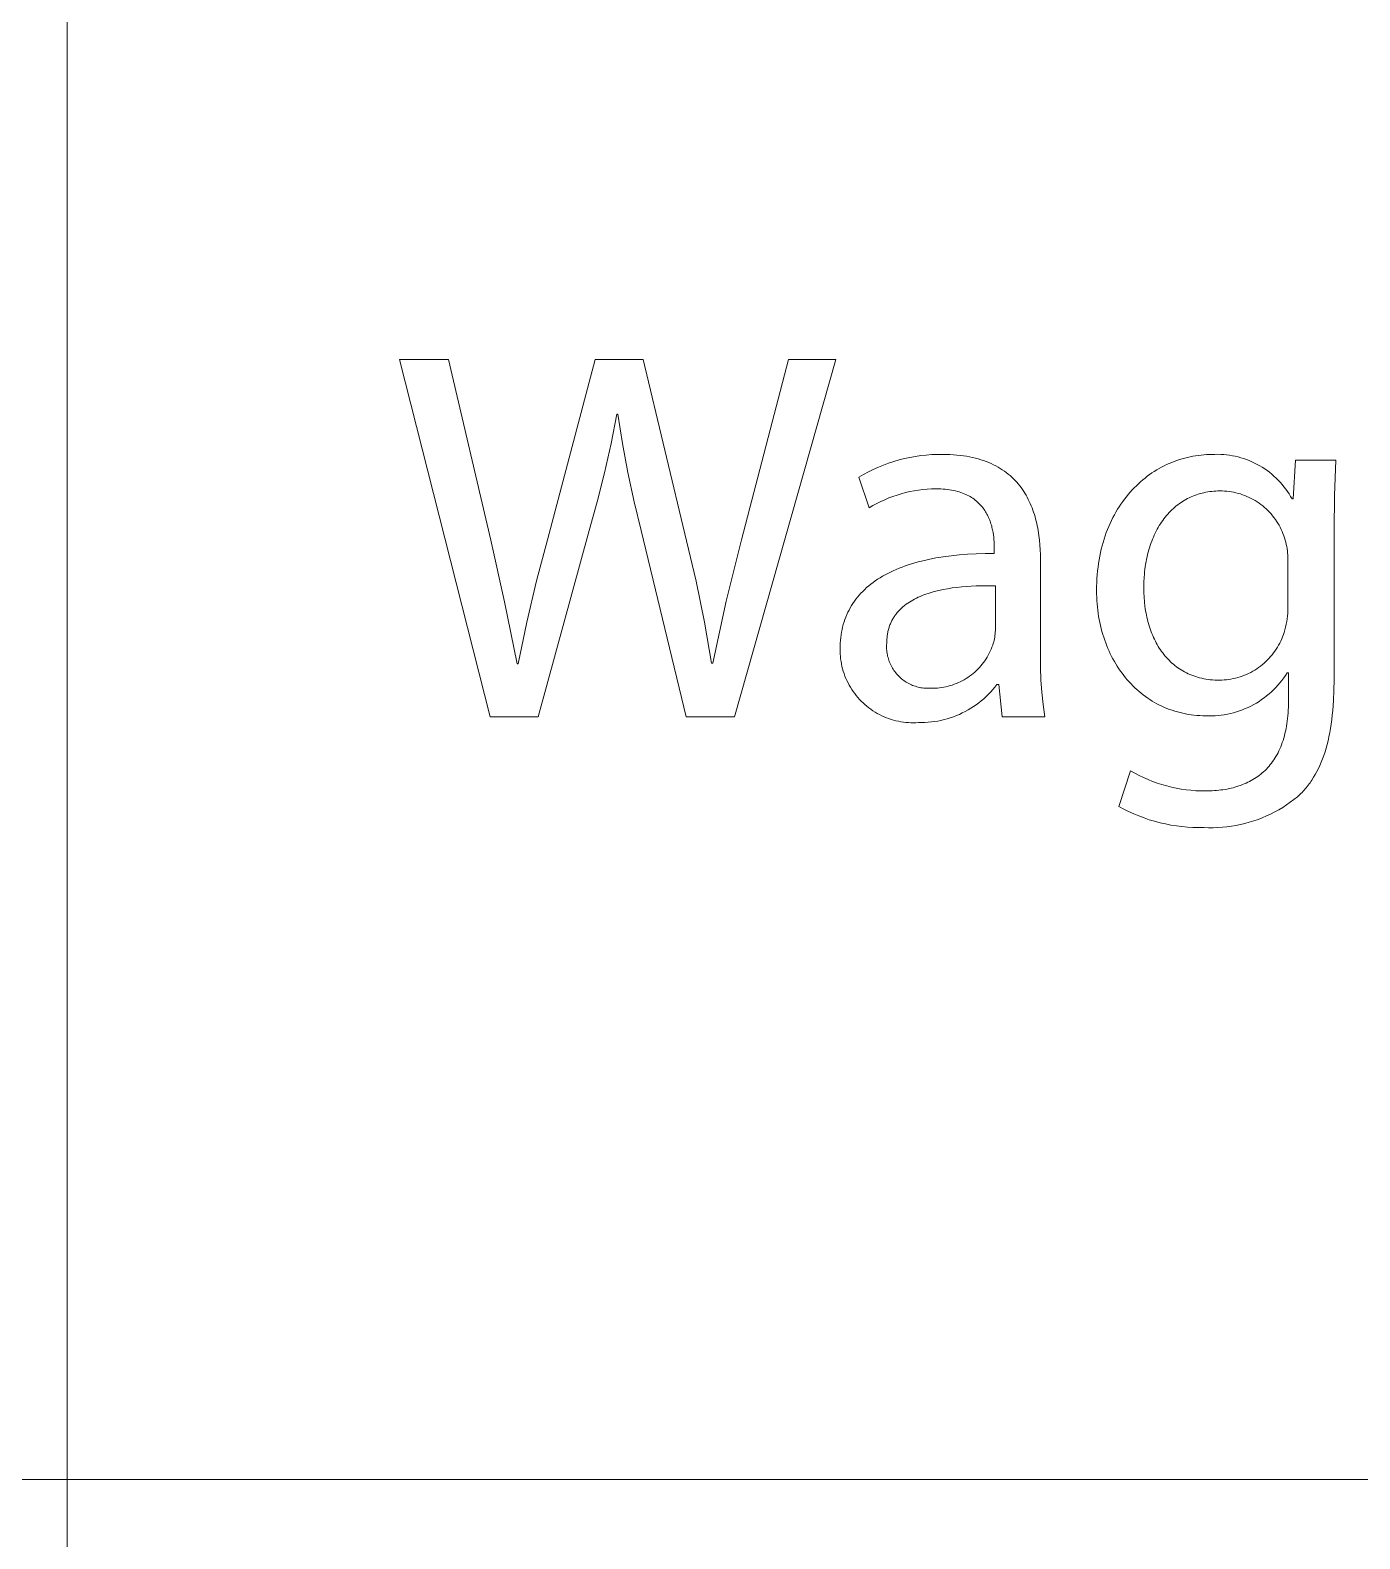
# Model space of a CAD drawing. Header units: millimetres. Extents: x 1434 to 4837, y 1889 to 4267.
# Drawn here: x 4534.5 to 4620, y 2075.9 to 2172.9 of the extents above; entities that cross this region are included whole.
import ezdxf

# ---------------------------------------------------------------- set-up
doc = ezdxf.new("R2010")
doc.units = ezdxf.units.MM
doc.header["$MEASUREMENT"] = 0
doc.layers.add('Domyślny', color=7, linetype='Continuous', true_color=0x000000)

msp = doc.modelspace()

# ---------------------------------------------------------------- linework, layer by layer
at = {"layer": 'Domyślny', "color": 18, "lineweight": 15, "true_color": 0x000000}
for p, q in [((4536.929, 1984.582), (4536.929, 2269.9)), ((4564.107, 2128.739), (4558.282, 2151.697)), ((4558.282, 2151.697), (4561.433, 2151.697)), ((4561.433, 2151.697), (4564.152, 2140.093)), ((4567.79, 2140.116), (4570.86, 2151.697)), ((4570.86, 2151.697), (4573.954, 2151.697)), ((4573.954, 2151.697), (4576.742, 2140.048)), ((4586.328, 2151.697), (4579.824, 2128.739)), ((4580.266, 2140.116), (4583.291, 2151.697)), ((4583.291, 2151.697), (4586.328, 2151.697)), ((4572.254, 2148.195), (4571.891, 2146.304)), ((4572.322, 2148.195), (4572.254, 2148.195)), ((4572.618, 2146.308), (4572.322, 2148.195)), ((4571.891, 2146.304), (4571.474, 2144.424)), ((4572.967, 2144.43), (4572.618, 2146.308)), ((4610.514, 2145.599), (4610.702, 2145.607)), ((4610.702, 2145.607), (4610.89, 2145.608)), ((4610.89, 2145.608), (4611.078, 2145.603)), ((4588.424, 2144.485), (4588.743, 2144.641)), ((4588.743, 2144.641), (4589.066, 2144.786)), ((4589.066, 2144.786), (4589.395, 2144.919)), ((4589.395, 2144.919), (4589.728, 2145.041)), ((4589.728, 2145.041), (4590.064, 2145.151)), ((4590.064, 2145.151), (4590.405, 2145.25)), ((4590.405, 2145.25), (4590.749, 2145.336)), ((4590.749, 2145.336), (4591.095, 2145.411)), ((4591.095, 2145.411), (4591.444, 2145.473)), ((4591.444, 2145.473), (4591.795, 2145.524)), ((4591.795, 2145.524), (4592.148, 2145.562)), ((4592.148, 2145.562), (4592.501, 2145.588)), ((4592.501, 2145.588), (4592.855, 2145.601)), ((4592.855, 2145.601), (4593.21, 2145.603)), ((4593.21, 2145.603), (4593.443, 2145.6)), ((4593.443, 2145.6), (4593.671, 2145.593)), ((4593.671, 2145.593), (4593.894, 2145.58)), ((4593.894, 2145.58), (4594.111, 2145.563)), ((4594.111, 2145.563), (4594.323, 2145.542)), ((4594.323, 2145.542), (4594.53, 2145.515)), ((4594.53, 2145.515), (4594.731, 2145.484)), ((4594.731, 2145.484), (4594.927, 2145.449)), ((4594.927, 2145.449), (4595.118, 2145.409)), ((4595.118, 2145.409), (4595.304, 2145.365)), ((4595.304, 2145.365), (4595.485, 2145.316)), ((4595.485, 2145.316), (4595.662, 2145.264)), ((4595.662, 2145.264), (4595.833, 2145.207)), ((4595.833, 2145.207), (4595.999, 2145.147)), ((4595.999, 2145.147), (4596.161, 2145.083)), ((4596.161, 2145.083), (4596.318, 2145.014)), ((4596.318, 2145.014), (4596.47, 2144.942)), ((4596.47, 2144.942), (4596.618, 2144.867)), ((4596.618, 2144.867), (4596.761, 2144.788)), ((4596.761, 2144.788), (4596.9, 2144.705)), ((4596.9, 2144.705), (4597.035, 2144.619)), ((4606.96, 2144.604), (4607.116, 2144.696)), ((4607.116, 2144.696), (4607.274, 2144.783)), ((4607.274, 2144.783), (4607.433, 2144.865)), ((4607.433, 2144.865), (4607.595, 2144.944)), ((4607.595, 2144.944), (4607.758, 2145.018)), ((4607.758, 2145.018), (4607.922, 2145.088)), ((4607.922, 2145.088), (4608.088, 2145.153)), ((4608.088, 2145.153), (4608.255, 2145.214)), ((4608.255, 2145.214), (4608.424, 2145.271)), ((4608.424, 2145.271), (4608.594, 2145.323)), ((4608.594, 2145.323), (4608.764, 2145.371)), ((4608.764, 2145.371), (4608.936, 2145.414)), ((4608.936, 2145.414), (4609.109, 2145.453)), ((4609.109, 2145.453), (4609.282, 2145.487)), ((4609.282, 2145.487), (4609.457, 2145.517)), ((4609.457, 2145.517), (4609.632, 2145.542)), ((4609.632, 2145.542), (4609.807, 2145.562)), ((4609.807, 2145.562), (4609.983, 2145.579)), ((4609.983, 2145.579), (4610.16, 2145.59)), ((4610.16, 2145.59), (4610.337, 2145.597)), ((4610.337, 2145.597), (4610.514, 2145.599)), ((4611.078, 2145.603), (4611.266, 2145.592)), ((4611.266, 2145.592), (4611.454, 2145.574)), ((4611.454, 2145.574), (4611.64, 2145.55)), ((4611.64, 2145.55), (4611.826, 2145.519)), ((4611.826, 2145.519), (4612.01, 2145.482)), ((4612.01, 2145.482), (4612.193, 2145.438)), ((4612.193, 2145.438), (4612.375, 2145.389)), ((4612.375, 2145.389), (4612.555, 2145.333)), ((4612.555, 2145.333), (4612.732, 2145.271)), ((4612.732, 2145.271), (4612.908, 2145.203)), ((4612.908, 2145.203), (4613.081, 2145.129)), ((4613.081, 2145.129), (4613.251, 2145.049)), ((4613.251, 2145.049), (4613.419, 2144.964)), ((4613.419, 2144.964), (4613.583, 2144.872)), ((4613.583, 2144.872), (4613.744, 2144.775)), ((4613.744, 2144.775), (4613.902, 2144.673)), ((4613.902, 2144.673), (4614.057, 2144.565)), ((4615.727, 2142.744), (4615.874, 2145.225)), ((4615.874, 2145.225), (4618.48, 2145.225)), ((4618.48, 2145.225), (4618.388, 2142.966)), ((4571.474, 2144.424), (4571.002, 2142.557)), ((4573.367, 2142.561), (4572.967, 2144.43)), ((4587.805, 2144.141), (4588.111, 2144.318)), ((4588.473, 2142.169), (4587.805, 2144.141)), ((4588.111, 2144.318), (4588.424, 2144.485)), ((4597.035, 2144.619), (4597.165, 2144.53)), ((4597.165, 2144.53), (4597.29, 2144.437)), ((4597.29, 2144.437), (4597.412, 2144.341)), ((4597.412, 2144.341), (4597.529, 2144.242)), ((4597.529, 2144.242), (4597.643, 2144.141)), ((4597.643, 2144.141), (4597.752, 2144.036)), ((4597.752, 2144.036), (4597.857, 2143.928)), ((4597.857, 2143.928), (4597.959, 2143.818)), ((4597.959, 2143.818), (4598.056, 2143.705)), ((4598.056, 2143.705), (4598.15, 2143.589)), ((4605.649, 2143.591), (4605.785, 2143.72)), ((4605.785, 2143.72), (4605.924, 2143.846)), ((4605.924, 2143.846), (4606.065, 2143.967)), ((4606.065, 2143.967), (4606.209, 2144.083)), ((4606.209, 2144.083), (4606.354, 2144.196)), ((4606.354, 2144.196), (4606.503, 2144.304)), ((4606.503, 2144.304), (4606.653, 2144.409)), ((4606.653, 2144.409), (4606.805, 2144.508)), ((4606.805, 2144.508), (4606.96, 2144.604)), ((4614.057, 2144.565), (4614.207, 2144.452)), ((4614.207, 2144.452), (4614.354, 2144.334)), ((4614.354, 2144.334), (4614.496, 2144.211)), ((4614.496, 2144.211), (4614.634, 2144.084)), ((4614.634, 2144.084), (4614.768, 2143.951)), ((4614.768, 2143.951), (4614.897, 2143.814)), ((4614.897, 2143.814), (4615.021, 2143.673)), ((4615.021, 2143.673), (4615.14, 2143.527)), ((4589.734, 2142.803), (4589.474, 2142.693)), ((4589.998, 2142.903), (4589.734, 2142.803)), ((4590.266, 2142.994), (4589.998, 2142.903)), ((4590.536, 2143.077), (4590.266, 2142.994)), ((4590.809, 2143.149), (4590.536, 2143.077)), ((4591.085, 2143.213), (4590.809, 2143.149)), ((4591.362, 2143.267), (4591.085, 2143.213)), ((4591.641, 2143.311), (4591.362, 2143.267)), ((4591.922, 2143.346), (4591.641, 2143.311)), ((4592.203, 2143.371), (4591.922, 2143.346)), ((4592.485, 2143.387), (4592.203, 2143.371)), ((4592.768, 2143.393), (4592.485, 2143.387)), ((4592.924, 2143.391), (4592.768, 2143.393)), ((4593.076, 2143.386), (4592.924, 2143.391)), ((4593.223, 2143.377), (4593.076, 2143.386)), ((4593.366, 2143.365), (4593.223, 2143.377)), ((4593.506, 2143.35), (4593.366, 2143.365)), ((4593.641, 2143.331), (4593.506, 2143.35)), ((4593.772, 2143.309), (4593.641, 2143.331)), ((4593.898, 2143.285), (4593.772, 2143.309)), ((4594.022, 2143.257), (4593.898, 2143.285)), ((4594.141, 2143.227), (4594.022, 2143.257)), ((4594.256, 2143.193), (4594.141, 2143.227)), ((4594.368, 2143.157), (4594.256, 2143.193)), ((4594.476, 2143.119), (4594.368, 2143.157)), ((4594.58, 2143.077), (4594.476, 2143.119)), ((4594.681, 2143.034), (4594.58, 2143.077)), ((4594.778, 2142.988), (4594.681, 2143.034)), ((4594.872, 2142.939), (4594.778, 2142.988)), ((4594.963, 2142.889), (4594.872, 2142.939)), ((4595.05, 2142.836), (4594.963, 2142.889)), ((4595.134, 2142.782), (4595.05, 2142.836)), ((4595.215, 2142.725), (4595.134, 2142.782)), ((4595.292, 2142.666), (4595.215, 2142.725)), ((4598.15, 2143.589), (4598.24, 2143.471)), ((4598.24, 2143.471), (4598.326, 2143.35)), ((4598.326, 2143.35), (4598.408, 2143.227)), ((4598.408, 2143.227), (4598.487, 2143.102)), ((4598.487, 2143.102), (4598.563, 2142.975)), ((4598.563, 2142.975), (4598.635, 2142.845)), ((4598.635, 2142.845), (4598.703, 2142.714)), ((4598.703, 2142.714), (4598.769, 2142.58)), ((4604.772, 2142.572), (4604.888, 2142.729)), ((4604.888, 2142.729), (4605.008, 2142.883)), ((4605.008, 2142.883), (4605.13, 2143.033)), ((4605.13, 2143.033), (4605.256, 2143.179)), ((4605.256, 2143.179), (4605.384, 2143.32)), ((4605.384, 2143.32), (4605.515, 2143.458)), ((4605.515, 2143.458), (4605.649, 2143.591)), ((4608.836, 2142.703), (4608.729, 2142.642)), ((4608.944, 2142.762), (4608.836, 2142.703)), ((4609.055, 2142.817), (4608.944, 2142.762)), ((4609.167, 2142.869), (4609.055, 2142.817)), ((4609.28, 2142.918), (4609.167, 2142.869)), ((4609.395, 2142.963), (4609.28, 2142.918)), ((4609.512, 2143.006), (4609.395, 2142.963)), ((4609.63, 2143.045), (4609.512, 2143.006)), ((4609.75, 2143.081), (4609.63, 2143.045)), ((4609.871, 2143.113), (4609.75, 2143.081)), ((4609.994, 2143.142), (4609.871, 2143.113)), ((4610.118, 2143.168), (4609.994, 2143.142)), ((4610.244, 2143.191), (4610.118, 2143.168)), ((4610.37, 2143.21), (4610.244, 2143.191)), ((4610.499, 2143.226), (4610.37, 2143.21)), ((4610.628, 2143.238), (4610.499, 2143.226)), ((4610.759, 2143.247), (4610.628, 2143.238)), ((4610.891, 2143.252), (4610.759, 2143.247)), ((4611.024, 2143.254), (4610.891, 2143.252)), ((4611.173, 2143.252), (4611.024, 2143.254)), ((4611.321, 2143.246), (4611.173, 2143.252)), ((4611.469, 2143.234), (4611.321, 2143.246)), ((4611.617, 2143.217), (4611.469, 2143.234)), ((4611.764, 2143.196), (4611.617, 2143.217)), ((4611.91, 2143.169), (4611.764, 2143.196)), ((4612.055, 2143.137), (4611.91, 2143.169)), ((4612.199, 2143.1), (4612.055, 2143.137)), ((4612.341, 2143.059), (4612.199, 2143.1)), ((4612.482, 2143.012), (4612.341, 2143.059)), ((4612.622, 2142.961), (4612.482, 2143.012)), ((4612.759, 2142.904), (4612.622, 2142.961)), ((4612.895, 2142.844), (4612.759, 2142.904)), ((4613.028, 2142.778), (4612.895, 2142.844)), ((4613.159, 2142.708), (4613.028, 2142.778)), ((4613.288, 2142.633), (4613.159, 2142.708)), ((4615.14, 2143.527), (4615.255, 2143.378)), ((4615.255, 2143.378), (4615.364, 2143.225)), ((4615.364, 2143.225), (4615.468, 2143.068)), ((4615.468, 2143.068), (4615.566, 2142.907)), ((4615.566, 2142.907), (4615.659, 2142.744)), ((4615.659, 2142.744), (4615.727, 2142.744)), ((4618.388, 2142.966), (4618.356, 2140.704)), ((4571.002, 2142.557), (4570.475, 2140.705)), ((4573.818, 2140.705), (4573.367, 2142.561)), ((4588.716, 2142.313), (4588.473, 2142.169)), ((4588.964, 2142.448), (4588.716, 2142.313)), ((4589.217, 2142.575), (4588.964, 2142.448)), ((4589.474, 2142.693), (4589.217, 2142.575)), ((4595.367, 2142.606), (4595.292, 2142.666)), ((4595.439, 2142.544), (4595.367, 2142.606)), ((4595.507, 2142.48), (4595.439, 2142.544)), ((4595.573, 2142.415), (4595.507, 2142.48)), ((4595.636, 2142.348), (4595.573, 2142.415)), ((4595.696, 2142.28), (4595.636, 2142.348)), ((4595.753, 2142.21), (4595.696, 2142.28)), ((4595.808, 2142.14), (4595.753, 2142.21)), ((4595.86, 2142.068), (4595.808, 2142.14)), ((4595.91, 2141.995), (4595.86, 2142.068)), ((4595.957, 2141.921), (4595.91, 2141.995)), ((4596.001, 2141.846), (4595.957, 2141.921)), ((4596.044, 2141.771), (4596.001, 2141.846)), ((4596.084, 2141.694), (4596.044, 2141.771)), ((4598.769, 2142.58), (4598.831, 2142.445)), ((4598.831, 2142.445), (4598.89, 2142.308)), ((4598.89, 2142.308), (4598.945, 2142.169)), ((4598.945, 2142.169), (4598.998, 2142.029)), ((4598.998, 2142.029), (4599.047, 2141.887)), ((4599.047, 2141.887), (4599.094, 2141.743)), ((4599.094, 2141.743), (4599.137, 2141.598)), ((4604.24, 2141.723), (4604.339, 2141.9)), ((4604.339, 2141.9), (4604.443, 2142.074)), ((4604.443, 2142.074), (4604.549, 2142.244)), ((4604.549, 2142.244), (4604.659, 2142.41)), ((4604.659, 2142.41), (4604.772, 2142.572)), ((4607.672, 2141.766), (4607.588, 2141.669)), ((4607.759, 2141.861), (4607.672, 2141.766)), ((4607.847, 2141.952), (4607.759, 2141.861)), ((4607.938, 2142.041), (4607.847, 2141.952)), ((4608.03, 2142.126), (4607.938, 2142.041)), ((4608.124, 2142.209), (4608.03, 2142.126)), ((4608.22, 2142.289), (4608.124, 2142.209)), ((4608.318, 2142.365), (4608.22, 2142.289)), ((4608.418, 2142.439), (4608.318, 2142.365)), ((4608.52, 2142.51), (4608.418, 2142.439)), ((4608.623, 2142.577), (4608.52, 2142.51)), ((4608.729, 2142.642), (4608.623, 2142.577)), ((4613.414, 2142.555), (4613.288, 2142.633)), ((4613.537, 2142.471), (4613.414, 2142.555)), ((4613.657, 2142.384), (4613.537, 2142.471)), ((4613.774, 2142.292), (4613.657, 2142.384)), ((4613.888, 2142.197), (4613.774, 2142.292)), ((4613.998, 2142.098), (4613.888, 2142.197)), ((4614.105, 2141.995), (4613.998, 2142.098)), ((4614.208, 2141.888), (4614.105, 2141.995)), ((4614.308, 2141.778), (4614.208, 2141.888)), ((4614.404, 2141.664), (4614.308, 2141.778)), ((4596.122, 2141.617), (4596.084, 2141.694)), ((4596.157, 2141.54), (4596.122, 2141.617)), ((4596.191, 2141.461), (4596.157, 2141.54)), ((4596.222, 2141.383), (4596.191, 2141.461)), ((4596.252, 2141.304), (4596.222, 2141.383)), ((4596.279, 2141.225), (4596.252, 2141.304)), ((4596.305, 2141.146), (4596.279, 2141.225)), ((4596.329, 2141.066), (4596.305, 2141.146)), ((4596.351, 2140.987), (4596.329, 2141.066)), ((4596.371, 2140.907), (4596.351, 2140.987)), ((4596.39, 2140.828), (4596.371, 2140.907)), ((4596.407, 2140.749), (4596.39, 2140.828)), ((4599.137, 2141.598), (4599.178, 2141.452)), ((4599.178, 2141.452), (4599.216, 2141.305)), ((4599.216, 2141.305), (4599.251, 2141.157)), ((4599.251, 2141.157), (4599.283, 2141.007)), ((4599.283, 2141.007), (4599.313, 2140.857)), ((4599.313, 2140.857), (4599.34, 2140.705)), ((4603.72, 2140.575), (4603.797, 2140.776)), ((4603.797, 2140.776), (4603.878, 2140.973)), ((4603.878, 2140.973), (4603.962, 2141.166)), ((4603.962, 2141.166), (4604.051, 2141.356)), ((4604.051, 2141.356), (4604.144, 2141.541)), ((4604.144, 2141.541), (4604.24, 2141.723)), ((4606.99, 2140.793), (4606.925, 2140.671)), ((4607.057, 2140.912), (4606.99, 2140.793)), ((4607.126, 2141.028), (4607.057, 2140.912)), ((4607.198, 2141.142), (4607.126, 2141.028)), ((4607.271, 2141.253), (4607.198, 2141.142)), ((4607.347, 2141.361), (4607.271, 2141.253)), ((4607.425, 2141.467), (4607.347, 2141.361)), ((4607.506, 2141.569), (4607.425, 2141.467)), ((4607.588, 2141.669), (4607.506, 2141.569)), ((4614.496, 2141.548), (4614.404, 2141.664)), ((4614.584, 2141.428), (4614.496, 2141.548)), ((4614.667, 2141.305), (4614.584, 2141.428)), ((4614.746, 2141.179), (4614.667, 2141.305)), ((4614.821, 2141.051), (4614.746, 2141.179)), ((4614.892, 2140.92), (4614.821, 2141.051)), ((4614.958, 2140.787), (4614.892, 2140.92)), ((4615.019, 2140.652), (4614.958, 2140.787)), ((4564.152, 2140.093), (4565.041, 2136.13)), ((4567.088, 2137.479), (4567.79, 2140.116)), ((4570.475, 2140.705), (4567.2, 2128.739)), ((4576.719, 2128.739), (4573.818, 2140.705)), ((4576.742, 2140.048), (4577.359, 2137.447)), ((4579.284, 2136.17), (4580.266, 2140.116)), ((4596.437, 2140.593), (4596.407, 2140.749)), ((4596.462, 2140.438), (4596.437, 2140.593)), ((4596.481, 2140.285), (4596.462, 2140.438)), ((4596.496, 2140.136), (4596.481, 2140.285)), ((4596.507, 2139.991), (4596.496, 2140.136)), ((4596.514, 2139.851), (4596.507, 2139.991)), ((4596.517, 2139.715), (4596.514, 2139.851)), ((4599.34, 2140.705), (4599.387, 2140.4)), ((4599.387, 2140.4), (4599.425, 2140.092)), ((4599.425, 2140.092), (4599.453, 2139.783)), ((4603.453, 2139.733), (4603.513, 2139.949)), ((4603.513, 2139.949), (4603.578, 2140.162)), ((4603.578, 2140.162), (4603.647, 2140.37)), ((4603.647, 2140.37), (4603.72, 2140.575)), ((4606.586, 2139.887), (4606.538, 2139.748)), ((4606.636, 2140.024), (4606.586, 2139.887)), ((4606.689, 2140.159), (4606.636, 2140.024)), ((4606.744, 2140.291), (4606.689, 2140.159)), ((4606.802, 2140.42), (4606.744, 2140.291)), ((4606.862, 2140.547), (4606.802, 2140.42)), ((4606.925, 2140.671), (4606.862, 2140.547)), ((4615.076, 2140.515), (4615.019, 2140.652)), ((4615.128, 2140.375), (4615.076, 2140.515)), ((4615.175, 2140.235), (4615.128, 2140.375)), ((4615.217, 2140.092), (4615.175, 2140.235)), ((4615.253, 2139.958), (4615.217, 2140.092)), ((4615.286, 2139.823), (4615.253, 2139.958)), ((4615.313, 2139.687), (4615.286, 2139.823)), ((4618.356, 2140.704), (4618.356, 2131.129)), ((4591.836, 2138.75), (4592.287, 2138.855)), ((4592.287, 2138.855), (4592.757, 2138.947)), ((4592.757, 2138.947), (4593.243, 2139.026)), ((4593.243, 2139.026), (4593.747, 2139.093)), ((4593.747, 2139.093), (4594.267, 2139.147)), ((4594.267, 2139.147), (4594.805, 2139.188)), ((4594.805, 2139.188), (4595.36, 2139.217)), ((4595.36, 2139.217), (4595.931, 2139.232)), ((4595.931, 2139.232), (4596.519, 2139.234)), ((4596.519, 2139.586), (4596.517, 2139.715)), ((4596.519, 2139.234), (4596.519, 2139.586)), ((4599.453, 2139.783), (4599.472, 2139.472)), ((4599.472, 2139.472), (4599.484, 2139.161)), ((4599.484, 2139.161), (4599.487, 2138.849)), ((4599.487, 2138.849), (4599.487, 2132.696)), ((4603.218, 2138.596), (4603.256, 2138.831)), ((4603.256, 2138.831), (4603.298, 2139.062)), ((4603.298, 2139.062), (4603.345, 2139.29)), ((4603.345, 2139.29), (4603.397, 2139.513)), ((4603.397, 2139.513), (4603.453, 2139.733)), ((4606.303, 2138.861), (4606.274, 2138.705)), ((4606.336, 2139.014), (4606.303, 2138.861)), ((4606.371, 2139.166), (4606.336, 2139.014)), ((4606.409, 2139.315), (4606.371, 2139.166)), ((4606.449, 2139.462), (4606.409, 2139.315)), ((4606.492, 2139.606), (4606.449, 2139.462)), ((4606.538, 2139.748), (4606.492, 2139.606)), ((4615.337, 2139.551), (4615.313, 2139.687)), ((4615.356, 2139.413), (4615.337, 2139.551)), ((4615.371, 2139.275), (4615.356, 2139.413)), ((4615.382, 2139.137), (4615.371, 2139.275)), ((4615.388, 2138.998), (4615.382, 2139.137)), ((4615.387, 2138.721), (4615.39, 2138.86)), ((4615.39, 2138.86), (4615.388, 2138.998)), ((4589.337, 2137.774), (4589.502, 2137.867)), ((4589.502, 2137.867), (4589.672, 2137.957)), ((4589.672, 2137.957), (4589.846, 2138.044)), ((4589.846, 2138.044), (4590.024, 2138.129)), ((4590.024, 2138.129), (4590.208, 2138.21)), ((4590.208, 2138.21), (4590.395, 2138.288)), ((4590.395, 2138.288), (4590.588, 2138.363)), ((4590.588, 2138.363), (4590.785, 2138.435)), ((4590.785, 2138.435), (4590.986, 2138.505)), ((4590.986, 2138.505), (4591.192, 2138.571)), ((4591.192, 2138.571), (4591.402, 2138.634)), ((4591.402, 2138.634), (4591.617, 2138.694)), ((4591.617, 2138.694), (4591.836, 2138.75)), ((4603.116, 2137.621), (4603.134, 2137.87)), ((4603.134, 2137.87), (4603.157, 2138.116)), ((4603.157, 2138.116), (4603.185, 2138.358)), ((4603.185, 2138.358), (4603.218, 2138.596)), ((4606.166, 2137.89), (4606.153, 2137.721)), ((4606.182, 2138.057), (4606.166, 2137.89)), ((4606.201, 2138.223), (4606.182, 2138.057)), ((4606.222, 2138.385), (4606.201, 2138.223)), ((4606.247, 2138.546), (4606.222, 2138.385)), ((4606.274, 2138.705), (4606.247, 2138.546)), ((4615.387, 2135.752), (4615.387, 2138.721)), ((4566.464, 2134.823), (4567.088, 2137.479)), ((4577.359, 2137.447), (4577.896, 2134.829)), ((4588.064, 2136.803), (4588.187, 2136.923)), ((4588.187, 2136.923), (4588.314, 2137.039)), ((4588.314, 2137.039), (4588.446, 2137.153)), ((4588.446, 2137.153), (4588.583, 2137.264)), ((4588.583, 2137.264), (4588.724, 2137.372)), ((4588.724, 2137.372), (4588.871, 2137.477)), ((4588.871, 2137.477), (4589.022, 2137.579)), ((4589.022, 2137.579), (4589.177, 2137.678)), ((4589.177, 2137.678), (4589.337, 2137.774)), ((4593.23, 2136.919), (4592.944, 2136.858)), ((4593.521, 2136.973), (4593.23, 2136.919)), ((4593.818, 2137.019), (4593.521, 2136.973)), ((4594.119, 2137.058), (4593.818, 2137.019)), ((4594.423, 2137.091), (4594.119, 2137.058)), ((4594.731, 2137.117), (4594.423, 2137.091)), ((4595.04, 2137.137), (4594.731, 2137.117)), ((4595.35, 2137.152), (4595.04, 2137.137)), ((4595.97, 2137.165), (4595.35, 2137.152)), ((4596.587, 2137.161), (4595.97, 2137.165)), ((4596.587, 2134.294), (4596.587, 2137.161)), ((4603.092, 2136.851), (4603.095, 2137.111)), ((4603.095, 2137.111), (4603.103, 2137.368)), ((4603.103, 2137.368), (4603.116, 2137.621)), ((4606.135, 2137.375), (4606.129, 2137.021)), ((4606.129, 2137.021), (4606.134, 2136.719)), ((4606.153, 2137.721), (4606.135, 2137.375)), ((4565.041, 2136.13), (4565.852, 2132.15)), ((4578.43, 2132.195), (4579.284, 2136.17)), ((4587.342, 2135.888), (4587.431, 2136.027)), ((4587.431, 2136.027), (4587.524, 2136.164)), ((4587.524, 2136.164), (4587.623, 2136.297)), ((4587.623, 2136.297), (4587.726, 2136.428)), ((4587.726, 2136.428), (4587.834, 2136.556)), ((4587.834, 2136.556), (4587.947, 2136.681)), ((4587.947, 2136.681), (4588.064, 2136.803)), ((4590.853, 2135.973), (4590.754, 2135.898)), ((4590.954, 2136.045), (4590.853, 2135.973)), ((4591.059, 2136.114), (4590.954, 2136.045)), ((4591.167, 2136.181), (4591.059, 2136.114)), ((4591.278, 2136.245), (4591.167, 2136.181)), ((4591.391, 2136.307), (4591.278, 2136.245)), ((4591.508, 2136.366), (4591.391, 2136.307)), ((4591.627, 2136.422), (4591.508, 2136.366)), ((4591.748, 2136.476), (4591.627, 2136.422)), ((4591.873, 2136.527), (4591.748, 2136.476)), ((4591.999, 2136.577), (4591.873, 2136.527)), ((4592.128, 2136.623), (4591.999, 2136.577)), ((4592.259, 2136.668), (4592.128, 2136.623)), ((4592.392, 2136.71), (4592.259, 2136.668)), ((4592.527, 2136.75), (4592.392, 2136.71)), ((4592.664, 2136.788), (4592.527, 2136.75)), ((4592.944, 2136.858), (4592.664, 2136.788)), ((4603.094, 2136.638), (4603.092, 2136.851)), ((4603.101, 2136.426), (4603.094, 2136.638)), ((4603.111, 2136.217), (4603.101, 2136.426)), ((4603.126, 2136.008), (4603.111, 2136.217)), ((4603.145, 2135.802), (4603.126, 2136.008)), ((4606.134, 2136.719), (4606.148, 2136.421)), ((4606.148, 2136.421), (4606.172, 2136.126)), ((4606.172, 2136.126), (4606.205, 2135.836)), ((4586.861, 2134.836), (4586.915, 2134.995)), ((4586.915, 2134.995), (4586.974, 2135.151)), ((4586.974, 2135.151), (4587.037, 2135.304)), ((4587.037, 2135.304), (4587.106, 2135.454)), ((4587.106, 2135.454), (4587.18, 2135.601)), ((4587.18, 2135.601), (4587.259, 2135.746)), ((4587.259, 2135.746), (4587.342, 2135.888)), ((4589.971, 2134.985), (4589.942, 2134.932)), ((4590.001, 2135.038), (4589.971, 2134.985)), ((4590.031, 2135.091), (4590.001, 2135.038)), ((4590.063, 2135.142), (4590.031, 2135.091)), ((4590.096, 2135.193), (4590.063, 2135.142)), ((4590.13, 2135.242), (4590.096, 2135.193)), ((4590.165, 2135.291), (4590.13, 2135.242)), ((4590.201, 2135.34), (4590.165, 2135.291)), ((4590.238, 2135.387), (4590.201, 2135.34)), ((4590.276, 2135.434), (4590.238, 2135.387)), ((4590.315, 2135.48), (4590.276, 2135.434)), ((4590.355, 2135.525), (4590.315, 2135.48)), ((4590.396, 2135.569), (4590.355, 2135.525)), ((4590.437, 2135.613), (4590.396, 2135.569)), ((4590.48, 2135.656), (4590.437, 2135.613)), ((4590.523, 2135.698), (4590.48, 2135.656)), ((4590.568, 2135.739), (4590.523, 2135.698)), ((4590.613, 2135.78), (4590.568, 2135.739)), ((4590.659, 2135.82), (4590.613, 2135.78)), ((4590.707, 2135.859), (4590.659, 2135.82)), ((4590.754, 2135.898), (4590.707, 2135.859)), ((4603.168, 2135.598), (4603.145, 2135.802)), ((4603.195, 2135.395), (4603.168, 2135.598)), ((4603.226, 2135.194), (4603.195, 2135.395)), ((4603.261, 2134.996), (4603.226, 2135.194)), ((4603.3, 2134.799), (4603.261, 2134.996)), ((4606.205, 2135.836), (4606.225, 2135.693)), ((4606.225, 2135.693), (4606.248, 2135.551)), ((4606.248, 2135.551), (4606.273, 2135.41)), ((4606.273, 2135.41), (4606.3, 2135.271)), ((4606.3, 2135.271), (4606.329, 2135.133)), ((4606.329, 2135.133), (4606.362, 2134.996)), ((4606.362, 2134.996), (4606.396, 2134.861)), ((4615.316, 2134.861), (4615.343, 2135.038)), ((4615.343, 2135.038), (4615.363, 2135.216)), ((4615.363, 2135.216), (4615.377, 2135.394)), ((4615.377, 2135.394), (4615.385, 2135.573)), ((4615.385, 2135.573), (4615.387, 2135.752)), ((4565.92, 2132.15), (4566.464, 2134.823)), ((4577.896, 2134.829), (4578.351, 2132.195)), ((4586.645, 2133.829), (4586.668, 2134.003)), ((4586.668, 2134.003), (4586.697, 2134.175)), ((4586.697, 2134.175), (4586.73, 2134.345)), ((4586.73, 2134.345), (4586.769, 2134.511)), ((4586.769, 2134.511), (4586.812, 2134.675)), ((4586.812, 2134.675), (4586.861, 2134.836)), ((4589.649, 2134.022), (4589.639, 2133.955)), ((4589.66, 2134.089), (4589.649, 2134.022)), ((4589.672, 2134.155), (4589.66, 2134.089)), ((4589.686, 2134.22), (4589.672, 2134.155)), ((4589.701, 2134.284), (4589.686, 2134.22)), ((4589.717, 2134.347), (4589.701, 2134.284)), ((4589.734, 2134.409), (4589.717, 2134.347)), ((4589.753, 2134.471), (4589.734, 2134.409)), ((4589.772, 2134.531), (4589.753, 2134.471)), ((4589.793, 2134.591), (4589.772, 2134.531)), ((4589.815, 2134.65), (4589.793, 2134.591)), ((4589.838, 2134.708), (4589.815, 2134.65)), ((4589.863, 2134.765), (4589.838, 2134.708)), ((4589.888, 2134.821), (4589.863, 2134.765)), ((4589.915, 2134.877), (4589.888, 2134.821)), ((4589.942, 2134.932), (4589.915, 2134.877)), ((4596.548, 2133.864), (4596.563, 2133.971)), ((4596.563, 2133.971), (4596.575, 2134.078)), ((4596.575, 2134.078), (4596.582, 2134.186)), ((4596.582, 2134.186), (4596.587, 2134.294)), ((4603.343, 2134.605), (4603.3, 2134.799)), ((4603.39, 2134.413), (4603.343, 2134.605)), ((4603.44, 2134.223), (4603.39, 2134.413)), ((4603.495, 2134.036), (4603.44, 2134.223)), ((4603.553, 2133.85), (4603.495, 2134.036)), ((4606.396, 2134.861), (4606.433, 2134.728)), ((4606.433, 2134.728), (4606.472, 2134.596)), ((4606.472, 2134.596), (4606.513, 2134.466)), ((4606.513, 2134.466), (4606.557, 2134.337)), ((4606.557, 2134.337), (4606.604, 2134.211)), ((4606.604, 2134.211), (4606.652, 2134.086)), ((4606.652, 2134.086), (4606.703, 2133.962)), ((4615.05, 2133.884), (4615.102, 2134.024)), ((4615.102, 2134.024), (4615.149, 2134.166)), ((4615.149, 2134.166), (4615.2, 2134.337)), ((4615.2, 2134.337), (4615.245, 2134.511)), ((4615.245, 2134.511), (4615.283, 2134.685)), ((4615.283, 2134.685), (4615.316, 2134.861)), ((4586.603, 2133.104), (4586.606, 2133.289)), ((4586.605, 2132.942), (4586.603, 2133.104)), ((4586.606, 2133.289), (4586.614, 2133.472)), ((4586.614, 2133.472), (4586.627, 2133.651)), ((4586.627, 2133.651), (4586.645, 2133.829)), ((4589.6, 2133.364), (4589.597, 2133.272)), ((4589.597, 2133.272), (4589.598, 2133.18)), ((4589.598, 2133.18), (4589.601, 2133.089)), ((4589.606, 2133.455), (4589.6, 2133.364)), ((4589.601, 2133.089), (4589.608, 2132.997)), ((4589.607, 2133.529), (4589.606, 2133.455)), ((4589.609, 2133.603), (4589.607, 2133.529)), ((4589.612, 2133.675), (4589.609, 2133.603)), ((4589.617, 2133.746), (4589.612, 2133.675)), ((4589.623, 2133.817), (4589.617, 2133.746)), ((4589.63, 2133.886), (4589.623, 2133.817)), ((4589.639, 2133.955), (4589.63, 2133.886)), ((4596.259, 2132.953), (4596.316, 2133.081)), ((4596.316, 2133.081), (4596.368, 2133.21)), ((4596.368, 2133.21), (4596.417, 2133.342)), ((4596.417, 2133.342), (4596.45, 2133.444)), ((4596.45, 2133.444), (4596.48, 2133.548)), ((4596.48, 2133.548), (4596.506, 2133.653)), ((4596.506, 2133.653), (4596.529, 2133.758)), ((4596.529, 2133.758), (4596.548, 2133.864)), ((4603.614, 2133.668), (4603.553, 2133.85)), ((4603.68, 2133.487), (4603.614, 2133.668)), ((4603.749, 2133.31), (4603.68, 2133.487)), ((4603.821, 2133.134), (4603.749, 2133.31)), ((4603.897, 2132.962), (4603.821, 2133.134)), ((4606.703, 2133.962), (4606.757, 2133.841)), ((4606.757, 2133.841), (4606.813, 2133.722)), ((4606.813, 2133.722), (4606.871, 2133.605)), ((4606.871, 2133.605), (4606.931, 2133.489)), ((4606.931, 2133.489), (4606.994, 2133.376)), ((4606.994, 2133.376), (4607.059, 2133.265)), ((4607.059, 2133.265), (4607.127, 2133.156)), ((4607.127, 2133.156), (4607.197, 2133.049)), ((4607.197, 2133.049), (4607.269, 2132.945)), ((4614.557, 2132.964), (4614.64, 2133.088)), ((4614.64, 2133.088), (4614.72, 2133.215)), ((4614.72, 2133.215), (4614.795, 2133.344)), ((4614.795, 2133.344), (4614.865, 2133.476)), ((4614.865, 2133.476), (4614.931, 2133.61)), ((4614.931, 2133.61), (4614.993, 2133.746)), ((4614.993, 2133.746), (4615.05, 2133.884)), ((4565.852, 2132.15), (4565.92, 2132.15)), ((4578.351, 2132.195), (4578.43, 2132.195)), ((4586.612, 2132.78), (4586.605, 2132.942)), ((4586.624, 2132.619), (4586.612, 2132.78)), ((4586.642, 2132.458), (4586.624, 2132.619)), ((4586.666, 2132.298), (4586.642, 2132.458)), ((4586.695, 2132.138), (4586.666, 2132.298)), ((4586.729, 2131.98), (4586.695, 2132.138)), ((4589.608, 2132.997), (4589.617, 2132.906)), ((4589.617, 2132.906), (4589.63, 2132.815)), ((4589.63, 2132.815), (4589.646, 2132.725)), ((4589.646, 2132.725), (4589.665, 2132.635)), ((4589.665, 2132.635), (4589.687, 2132.547)), ((4589.687, 2132.547), (4589.712, 2132.458)), ((4589.712, 2132.458), (4589.741, 2132.371)), ((4589.741, 2132.371), (4589.772, 2132.285)), ((4589.772, 2132.285), (4589.806, 2132.2)), ((4589.806, 2132.2), (4589.843, 2132.116)), ((4589.843, 2132.116), (4589.883, 2132.033)), ((4589.883, 2132.033), (4589.926, 2131.952)), ((4595.655, 2132.014), (4595.744, 2132.122)), ((4595.744, 2132.122), (4595.829, 2132.233)), ((4595.829, 2132.233), (4595.911, 2132.346)), ((4595.911, 2132.346), (4595.989, 2132.463)), ((4595.989, 2132.463), (4596.063, 2132.582)), ((4596.063, 2132.582), (4596.132, 2132.703)), ((4596.132, 2132.703), (4596.198, 2132.827)), ((4596.198, 2132.827), (4596.259, 2132.953)), ((4599.487, 2132.696), (4599.488, 2131.902)), ((4603.977, 2132.792), (4603.897, 2132.962)), ((4604.06, 2132.625), (4603.977, 2132.792)), ((4604.146, 2132.46), (4604.06, 2132.625)), ((4604.236, 2132.299), (4604.146, 2132.46)), ((4604.329, 2132.14), (4604.236, 2132.299)), ((4604.425, 2131.985), (4604.329, 2132.14)), ((4607.269, 2132.945), (4607.344, 2132.843)), ((4607.344, 2132.843), (4607.421, 2132.743)), ((4607.421, 2132.743), (4607.501, 2132.646)), ((4607.501, 2132.646), (4607.583, 2132.551)), ((4607.583, 2132.551), (4607.667, 2132.459)), ((4607.667, 2132.459), (4607.754, 2132.369)), ((4607.754, 2132.369), (4607.843, 2132.282)), ((4607.843, 2132.282), (4607.934, 2132.197)), ((4607.934, 2132.197), (4608.028, 2132.115)), ((4608.028, 2132.115), (4608.124, 2132.036)), ((4608.124, 2132.036), (4608.222, 2131.96)), ((4613.63, 2131.998), (4613.747, 2132.09)), ((4613.747, 2132.09), (4613.861, 2132.187)), ((4613.861, 2132.187), (4613.971, 2132.288)), ((4613.971, 2132.288), (4614.078, 2132.392)), ((4614.078, 2132.392), (4614.181, 2132.5)), ((4614.181, 2132.5), (4614.281, 2132.611)), ((4614.281, 2132.611), (4614.377, 2132.726)), ((4614.377, 2132.726), (4614.469, 2132.843)), ((4614.469, 2132.843), (4614.557, 2132.964)), ((4586.769, 2131.823), (4586.729, 2131.98)), ((4586.814, 2131.668), (4586.769, 2131.823)), ((4586.865, 2131.514), (4586.814, 2131.668)), ((4586.921, 2131.362), (4586.865, 2131.514)), ((4586.982, 2131.212), (4586.921, 2131.362)), ((4587.048, 2131.064), (4586.982, 2131.212)), ((4587.119, 2130.919), (4587.048, 2131.064)), ((4589.926, 2131.952), (4589.971, 2131.873)), ((4589.971, 2131.873), (4590.019, 2131.795)), ((4590.019, 2131.795), (4590.07, 2131.718)), ((4590.07, 2131.718), (4590.124, 2131.644)), ((4590.124, 2131.644), (4590.18, 2131.571)), ((4590.18, 2131.571), (4590.238, 2131.501)), ((4590.238, 2131.501), (4590.299, 2131.432)), ((4590.299, 2131.432), (4590.362, 2131.366)), ((4590.362, 2131.366), (4590.427, 2131.302)), ((4590.427, 2131.302), (4590.495, 2131.24)), ((4590.495, 2131.24), (4590.565, 2131.18)), ((4590.565, 2131.18), (4590.636, 2131.123)), ((4590.636, 2131.123), (4590.71, 2131.068)), ((4590.71, 2131.068), (4590.786, 2131.016)), ((4594.46, 2131.057), (4594.583, 2131.125)), ((4594.583, 2131.125), (4594.703, 2131.196)), ((4594.703, 2131.196), (4594.82, 2131.272)), ((4594.82, 2131.272), (4594.935, 2131.352)), ((4594.935, 2131.352), (4595.047, 2131.436)), ((4595.047, 2131.436), (4595.157, 2131.524)), ((4595.157, 2131.524), (4595.263, 2131.615)), ((4595.263, 2131.615), (4595.366, 2131.71)), ((4595.366, 2131.71), (4595.466, 2131.808)), ((4595.466, 2131.808), (4595.562, 2131.909)), ((4595.562, 2131.909), (4595.655, 2132.014)), ((4599.488, 2131.902), (4599.515, 2131.109)), ((4599.515, 2131.109), (4599.57, 2130.317)), ((4604.525, 2131.832), (4604.425, 2131.985)), ((4604.627, 2131.682), (4604.525, 2131.832)), ((4604.733, 2131.536), (4604.627, 2131.682)), ((4604.842, 2131.393), (4604.733, 2131.536)), ((4604.954, 2131.253), (4604.842, 2131.393)), ((4605.069, 2131.116), (4604.954, 2131.253)), ((4605.187, 2130.983), (4605.069, 2131.116)), ((4608.222, 2131.96), (4608.323, 2131.887)), ((4608.323, 2131.887), (4608.427, 2131.817)), ((4608.427, 2131.817), (4608.532, 2131.749)), ((4608.532, 2131.749), (4608.64, 2131.685)), ((4608.64, 2131.685), (4608.751, 2131.623)), ((4608.751, 2131.623), (4608.863, 2131.565)), ((4608.863, 2131.565), (4608.978, 2131.51)), ((4608.978, 2131.51), (4609.096, 2131.458)), ((4609.096, 2131.458), (4609.216, 2131.409)), ((4609.216, 2131.409), (4609.338, 2131.364)), ((4609.338, 2131.364), (4609.463, 2131.322)), ((4609.463, 2131.322), (4609.59, 2131.283)), ((4609.59, 2131.283), (4609.719, 2131.248)), ((4609.719, 2131.248), (4609.851, 2131.217)), ((4609.851, 2131.217), (4609.985, 2131.188)), ((4609.985, 2131.188), (4610.121, 2131.164)), ((4610.121, 2131.164), (4610.26, 2131.143)), ((4610.26, 2131.143), (4610.402, 2131.126)), ((4610.402, 2131.126), (4610.545, 2131.112)), ((4610.545, 2131.112), (4610.691, 2131.103)), ((4610.691, 2131.103), (4610.839, 2131.097)), ((4610.839, 2131.097), (4610.99, 2131.095)), ((4610.99, 2131.095), (4611.14, 2131.098)), ((4611.14, 2131.098), (4611.289, 2131.107)), ((4611.289, 2131.107), (4611.437, 2131.12)), ((4611.437, 2131.12), (4611.586, 2131.139)), ((4611.586, 2131.139), (4611.733, 2131.163)), ((4611.733, 2131.163), (4611.88, 2131.191)), ((4611.88, 2131.191), (4612.025, 2131.225)), ((4612.025, 2131.225), (4612.17, 2131.264)), ((4612.17, 2131.264), (4612.313, 2131.307)), ((4612.313, 2131.307), (4612.454, 2131.356)), ((4612.454, 2131.356), (4612.594, 2131.409)), ((4612.594, 2131.409), (4612.731, 2131.467)), ((4612.731, 2131.467), (4612.867, 2131.529)), ((4612.867, 2131.529), (4613.001, 2131.596)), ((4613.001, 2131.596), (4613.132, 2131.668)), ((4613.132, 2131.668), (4613.26, 2131.744)), ((4613.26, 2131.744), (4613.386, 2131.824)), ((4613.386, 2131.824), (4613.509, 2131.909)), ((4613.509, 2131.909), (4613.63, 2131.998)), ((4615.009, 2131.078), (4614.883, 2130.921)), ((4615.129, 2131.238), (4615.009, 2131.078)), ((4615.244, 2131.403), (4615.129, 2131.238)), ((4615.353, 2131.571), (4615.244, 2131.403)), ((4615.432, 2131.571), (4615.353, 2131.571)), ((4615.432, 2129.735), (4615.432, 2131.571)), ((4618.356, 2131.129), (4618.347, 2130.436)), ((4587.195, 2130.776), (4587.119, 2130.919)), ((4587.276, 2130.636), (4587.195, 2130.776)), ((4587.362, 2130.499), (4587.276, 2130.636)), ((4587.453, 2130.364), (4587.362, 2130.499)), ((4587.548, 2130.233), (4587.453, 2130.364)), ((4587.647, 2130.106), (4587.548, 2130.233)), ((4587.751, 2129.981), (4587.647, 2130.106)), ((4590.786, 2131.016), (4590.863, 2130.967)), ((4590.863, 2130.967), (4590.942, 2130.92)), ((4590.942, 2130.92), (4591.022, 2130.876)), ((4591.022, 2130.876), (4591.104, 2130.835)), ((4591.104, 2130.835), (4591.187, 2130.796)), ((4591.187, 2130.796), (4591.272, 2130.761)), ((4591.272, 2130.761), (4591.357, 2130.728)), ((4591.357, 2130.728), (4591.444, 2130.699)), ((4591.444, 2130.699), (4591.532, 2130.672)), ((4591.532, 2130.672), (4591.621, 2130.649)), ((4591.621, 2130.649), (4591.71, 2130.628)), ((4591.71, 2130.628), (4591.8, 2130.611)), ((4591.8, 2130.611), (4591.89, 2130.597)), ((4591.89, 2130.597), (4591.981, 2130.585)), ((4591.981, 2130.585), (4592.073, 2130.577)), ((4592.073, 2130.577), (4592.164, 2130.573)), ((4592.164, 2130.573), (4592.256, 2130.571)), ((4592.256, 2130.571), (4592.348, 2130.572)), ((4592.348, 2130.572), (4592.439, 2130.577)), ((4592.439, 2130.577), (4592.579, 2130.576)), ((4592.579, 2130.576), (4592.719, 2130.58)), ((4592.719, 2130.58), (4592.859, 2130.589)), ((4592.859, 2130.589), (4592.998, 2130.603)), ((4592.998, 2130.603), (4593.137, 2130.621)), ((4593.137, 2130.621), (4593.275, 2130.644)), ((4593.275, 2130.644), (4593.412, 2130.672)), ((4593.412, 2130.672), (4593.548, 2130.704)), ((4593.548, 2130.704), (4593.683, 2130.741)), ((4593.683, 2130.741), (4593.817, 2130.782)), ((4593.817, 2130.782), (4593.949, 2130.828)), ((4593.949, 2130.828), (4594.08, 2130.879)), ((4594.08, 2130.879), (4594.209, 2130.934)), ((4594.209, 2130.934), (4594.335, 2130.993)), ((4594.335, 2130.993), (4594.46, 2131.057)), ((4596.144, 2130.187), (4595.995, 2130.042)), ((4596.288, 2130.337), (4596.144, 2130.187)), ((4596.427, 2130.492), (4596.288, 2130.337)), ((4596.561, 2130.651), (4596.427, 2130.492)), ((4596.689, 2130.815), (4596.561, 2130.651)), ((4596.802, 2130.815), (4596.689, 2130.815)), ((4597.028, 2128.741), (4596.802, 2130.815)), ((4599.57, 2130.317), (4599.651, 2129.528)), ((4605.309, 2130.853), (4605.187, 2130.983)), ((4605.432, 2130.726), (4605.309, 2130.853)), ((4605.559, 2130.603), (4605.432, 2130.726)), ((4605.689, 2130.484), (4605.559, 2130.603)), ((4605.821, 2130.368), (4605.689, 2130.484)), ((4605.956, 2130.256), (4605.821, 2130.368)), ((4606.094, 2130.147), (4605.956, 2130.256)), ((4606.235, 2130.043), (4606.094, 2130.147)), ((4614.18, 2130.209), (4614.025, 2130.082)), ((4614.33, 2130.342), (4614.18, 2130.209)), ((4614.476, 2130.48), (4614.33, 2130.342)), ((4614.617, 2130.622), (4614.476, 2130.48)), ((4614.752, 2130.769), (4614.617, 2130.622)), ((4614.883, 2130.921), (4614.752, 2130.769)), ((4618.347, 2130.436), (4618.32, 2129.777)), ((4587.859, 2129.861), (4587.751, 2129.981)), ((4587.971, 2129.744), (4587.859, 2129.861)), ((4588.087, 2129.631), (4587.971, 2129.744)), ((4588.207, 2129.522), (4588.087, 2129.631)), ((4588.331, 2129.418), (4588.207, 2129.522)), ((4588.458, 2129.317), (4588.331, 2129.418)), ((4588.588, 2129.222), (4588.458, 2129.317)), ((4588.722, 2129.13), (4588.588, 2129.222)), ((4588.859, 2129.044), (4588.722, 2129.13)), ((4594.829, 2129.179), (4594.647, 2129.079)), ((4595.008, 2129.285), (4594.829, 2129.179)), ((4595.183, 2129.397), (4595.008, 2129.285)), ((4595.354, 2129.515), (4595.183, 2129.397)), ((4595.521, 2129.639), (4595.354, 2129.515)), ((4595.683, 2129.768), (4595.521, 2129.639)), ((4595.842, 2129.903), (4595.683, 2129.768)), ((4595.995, 2130.042), (4595.842, 2129.903)), ((4599.651, 2129.528), (4599.759, 2128.741)), ((4606.378, 2129.942), (4606.235, 2130.043)), ((4606.524, 2129.845), (4606.378, 2129.942)), ((4606.672, 2129.752), (4606.524, 2129.845)), ((4606.823, 2129.663), (4606.672, 2129.752)), ((4606.976, 2129.578), (4606.823, 2129.663)), ((4607.131, 2129.497), (4606.976, 2129.578)), ((4607.289, 2129.421), (4607.131, 2129.497)), ((4607.45, 2129.348), (4607.289, 2129.421)), ((4607.612, 2129.28), (4607.45, 2129.348)), ((4607.777, 2129.216), (4607.612, 2129.28)), ((4607.944, 2129.157), (4607.777, 2129.216)), ((4608.113, 2129.102), (4607.944, 2129.157)), ((4612.464, 2129.19), (4612.276, 2129.121)), ((4612.65, 2129.265), (4612.464, 2129.19)), ((4612.834, 2129.346), (4612.65, 2129.265)), ((4613.014, 2129.433), (4612.834, 2129.346)), ((4613.191, 2129.527), (4613.014, 2129.433)), ((4613.366, 2129.626), (4613.191, 2129.527)), ((4613.536, 2129.732), (4613.366, 2129.626)), ((4613.703, 2129.843), (4613.536, 2129.732)), ((4613.866, 2129.959), (4613.703, 2129.843)), ((4614.025, 2130.082), (4613.866, 2129.959)), ((4615.406, 2128.985), (4615.417, 2129.167)), ((4615.417, 2129.167), (4615.426, 2129.353)), ((4615.426, 2129.353), (4615.432, 2129.735)), ((4618.275, 2129.151), (4618.246, 2128.85)), ((4618.32, 2129.777), (4618.275, 2129.151)), ((4567.2, 2128.739), (4564.107, 2128.739)), ((4579.824, 2128.739), (4576.719, 2128.739)), ((4588.998, 2128.962), (4588.859, 2129.044)), ((4589.141, 2128.885), (4588.998, 2128.962)), ((4589.286, 2128.812), (4589.141, 2128.885)), ((4589.433, 2128.745), (4589.286, 2128.812)), ((4589.583, 2128.683), (4589.433, 2128.745)), ((4589.734, 2128.627), (4589.583, 2128.683)), ((4589.888, 2128.575), (4589.734, 2128.627)), ((4590.043, 2128.529), (4589.888, 2128.575)), ((4590.2, 2128.488), (4590.043, 2128.529)), ((4590.358, 2128.452), (4590.2, 2128.488)), ((4590.517, 2128.422), (4590.358, 2128.452)), ((4590.677, 2128.398), (4590.517, 2128.422)), ((4590.837, 2128.379), (4590.677, 2128.398)), ((4590.999, 2128.365), (4590.837, 2128.379)), ((4591.161, 2128.358), (4590.999, 2128.365)), ((4591.322, 2128.355), (4591.161, 2128.358)), ((4591.484, 2128.358), (4591.322, 2128.355)), ((4591.646, 2128.367), (4591.484, 2128.358)), ((4591.854, 2128.367), (4591.646, 2128.367)), ((4592.061, 2128.373), (4591.854, 2128.367)), ((4592.269, 2128.386), (4592.061, 2128.373)), ((4592.476, 2128.407), (4592.269, 2128.386)), ((4592.682, 2128.434), (4592.476, 2128.407)), ((4592.887, 2128.468), (4592.682, 2128.434)), ((4593.09, 2128.509), (4592.887, 2128.468)), ((4593.293, 2128.557), (4593.09, 2128.509)), ((4593.493, 2128.612), (4593.293, 2128.557)), ((4593.692, 2128.673), (4593.493, 2128.612)), ((4593.888, 2128.742), (4593.692, 2128.673)), ((4594.082, 2128.816), (4593.888, 2128.742)), ((4594.273, 2128.897), (4594.082, 2128.816)), ((4594.461, 2128.985), (4594.273, 2128.897)), ((4594.647, 2129.079), (4594.461, 2128.985)), ((4599.759, 2128.741), (4597.028, 2128.741)), ((4608.285, 2129.052), (4608.113, 2129.102)), ((4608.458, 2129.006), (4608.285, 2129.052)), ((4608.634, 2128.964), (4608.458, 2129.006)), ((4608.811, 2128.928), (4608.634, 2128.964)), ((4608.991, 2128.896), (4608.811, 2128.928)), ((4609.172, 2128.868), (4608.991, 2128.896)), ((4609.355, 2128.846), (4609.172, 2128.868)), ((4609.54, 2128.829), (4609.355, 2128.846)), ((4609.727, 2128.816), (4609.54, 2128.829)), ((4609.916, 2128.808), (4609.727, 2128.816)), ((4610.106, 2128.806), (4609.916, 2128.808)), ((4610.307, 2128.801), (4610.106, 2128.806)), ((4610.507, 2128.802), (4610.307, 2128.801)), ((4610.707, 2128.811), (4610.507, 2128.802)), ((4610.907, 2128.826), (4610.707, 2128.811)), ((4611.107, 2128.848), (4610.907, 2128.826)), ((4611.305, 2128.877), (4611.107, 2128.848)), ((4611.502, 2128.913), (4611.305, 2128.877)), ((4611.698, 2128.955), (4611.502, 2128.913)), ((4611.893, 2129.004), (4611.698, 2128.955)), ((4612.085, 2129.059), (4611.893, 2129.004)), ((4612.276, 2129.121), (4612.085, 2129.059)), ((4615.302, 2128.13), (4615.329, 2128.294)), ((4615.329, 2128.294), (4615.353, 2128.461)), ((4615.353, 2128.461), (4615.374, 2128.632)), ((4615.374, 2128.632), (4615.392, 2128.807)), ((4615.392, 2128.807), (4615.406, 2128.985)), ((4618.174, 2128.272), (4618.131, 2127.994)), ((4618.212, 2128.557), (4618.174, 2128.272)), ((4618.246, 2128.85), (4618.212, 2128.557)), ((4615.032, 2127.081), (4615.079, 2127.221)), ((4615.079, 2127.221), (4615.124, 2127.363)), ((4615.124, 2127.363), (4615.165, 2127.51)), ((4615.165, 2127.51), (4615.204, 2127.66)), ((4615.204, 2127.66), (4615.24, 2127.813)), ((4615.24, 2127.813), (4615.272, 2127.97)), ((4615.272, 2127.97), (4615.302, 2128.13)), ((4617.975, 2127.206), (4617.914, 2126.958)), ((4618.032, 2127.461), (4617.975, 2127.206)), ((4618.084, 2127.724), (4618.032, 2127.461)), ((4618.131, 2127.994), (4618.084, 2127.724)), ((4614.625, 2126.199), (4614.691, 2126.315)), ((4614.691, 2126.315), (4614.755, 2126.434)), ((4614.755, 2126.434), (4614.815, 2126.557)), ((4614.815, 2126.557), (4614.874, 2126.683)), ((4614.874, 2126.683), (4614.929, 2126.812)), ((4614.929, 2126.812), (4614.982, 2126.945)), ((4614.982, 2126.945), (4615.032, 2127.081)), ((4617.703, 2126.256), (4617.623, 2126.035)), ((4617.778, 2126.483), (4617.703, 2126.256)), ((4617.848, 2126.717), (4617.778, 2126.483)), ((4617.914, 2126.958), (4617.848, 2126.717)), ((4604.52, 2122.981), (4605.268, 2125.27)), ((4605.268, 2125.27), (4605.543, 2125.114)), ((4613.831, 2125.213), (4613.921, 2125.297)), ((4613.921, 2125.297), (4614.009, 2125.385)), ((4614.009, 2125.385), (4614.094, 2125.476)), ((4614.094, 2125.476), (4614.177, 2125.57)), ((4614.177, 2125.57), (4614.258, 2125.667)), ((4614.258, 2125.667), (4614.336, 2125.767)), ((4614.336, 2125.767), (4614.412, 2125.87)), ((4614.412, 2125.87), (4614.486, 2125.976)), ((4614.486, 2125.976), (4614.557, 2126.086)), ((4614.557, 2126.086), (4614.625, 2126.199)), ((4617.356, 2125.414), (4617.257, 2125.22)), ((4617.449, 2125.615), (4617.356, 2125.414)), ((4617.539, 2125.822), (4617.449, 2125.615)), ((4617.623, 2126.035), (4617.539, 2125.822)), ((4605.543, 2125.114), (4605.824, 2124.967)), ((4605.824, 2124.967), (4606.11, 2124.83)), ((4606.11, 2124.83), (4606.4, 2124.703)), ((4606.4, 2124.703), (4606.694, 2124.585)), ((4606.694, 2124.585), (4606.992, 2124.478)), ((4606.992, 2124.478), (4607.294, 2124.38)), ((4607.294, 2124.38), (4607.599, 2124.293)), ((4607.599, 2124.293), (4607.906, 2124.217)), ((4612.113, 2124.254), (4612.234, 2124.293)), ((4612.234, 2124.293), (4612.354, 2124.335)), ((4612.354, 2124.335), (4612.472, 2124.379)), ((4612.472, 2124.379), (4612.588, 2124.426)), ((4612.588, 2124.426), (4612.702, 2124.476)), ((4612.702, 2124.476), (4612.815, 2124.529)), ((4612.815, 2124.529), (4612.925, 2124.584)), ((4612.925, 2124.584), (4613.034, 2124.642)), ((4613.034, 2124.642), (4613.141, 2124.703)), ((4613.141, 2124.703), (4613.246, 2124.767)), ((4613.246, 2124.767), (4613.348, 2124.834)), ((4613.348, 2124.834), (4613.449, 2124.904)), ((4613.449, 2124.904), (4613.548, 2124.977)), ((4613.548, 2124.977), (4613.644, 2125.052)), ((4613.644, 2125.052), (4613.739, 2125.131)), ((4613.739, 2125.131), (4613.831, 2125.213)), ((4616.693, 2124.341), (4616.63, 2124.261)), ((4616.755, 2124.422), (4616.693, 2124.341)), ((4616.816, 2124.505), (4616.755, 2124.422)), ((4616.875, 2124.589), (4616.816, 2124.505)), ((4616.933, 2124.675), (4616.875, 2124.589)), ((4617.046, 2124.85), (4616.933, 2124.675)), ((4617.154, 2125.032), (4617.046, 2124.85)), ((4617.257, 2125.22), (4617.154, 2125.032)), ((4607.906, 2124.217), (4608.216, 2124.151)), ((4608.216, 2124.151), (4608.528, 2124.095)), ((4608.528, 2124.095), (4608.842, 2124.051)), ((4608.842, 2124.051), (4609.157, 2124.017)), ((4609.157, 2124.017), (4609.473, 2123.993)), ((4609.473, 2123.993), (4609.789, 2123.98)), ((4609.789, 2123.98), (4610.106, 2123.979)), ((4610.106, 2123.979), (4610.392, 2123.983)), ((4610.392, 2123.983), (4610.533, 2123.989)), ((4610.533, 2123.989), (4610.672, 2123.998)), ((4610.672, 2123.998), (4610.81, 2124.008)), ((4610.81, 2124.008), (4610.947, 2124.021)), ((4610.947, 2124.021), (4611.083, 2124.037)), ((4611.083, 2124.037), (4611.217, 2124.055)), ((4611.217, 2124.055), (4611.349, 2124.076)), ((4611.349, 2124.076), (4611.481, 2124.099)), ((4611.481, 2124.099), (4611.61, 2124.125)), ((4611.61, 2124.125), (4611.738, 2124.153)), ((4611.738, 2124.153), (4611.865, 2124.184)), ((4611.865, 2124.184), (4611.989, 2124.218)), ((4611.989, 2124.218), (4612.113, 2124.254)), ((4615.78, 2123.421), (4615.544, 2123.246)), ((4616.01, 2123.605), (4615.78, 2123.421)), ((4616.084, 2123.672), (4616.01, 2123.605)), ((4616.156, 2123.741), (4616.084, 2123.672)), ((4616.228, 2123.811), (4616.156, 2123.741)), ((4616.298, 2123.883), (4616.228, 2123.811)), ((4616.367, 2123.956), (4616.298, 2123.883)), ((4616.435, 2124.03), (4616.367, 2123.956)), ((4616.501, 2124.106), (4616.435, 2124.03)), ((4616.566, 2124.183), (4616.501, 2124.106)), ((4616.63, 2124.261), (4616.566, 2124.183)), ((4604.835, 2122.812), (4604.52, 2122.981)), ((4605.155, 2122.653), (4604.835, 2122.812)), ((4605.48, 2122.505), (4605.155, 2122.653)), ((4605.81, 2122.368), (4605.48, 2122.505)), ((4606.145, 2122.242), (4605.81, 2122.368)), ((4614.016, 2122.369), (4613.745, 2122.254)), ((4614.282, 2122.493), (4614.016, 2122.369)), ((4614.544, 2122.627), (4614.282, 2122.493)), ((4614.802, 2122.769), (4614.544, 2122.627)), ((4615.055, 2122.919), (4614.802, 2122.769)), ((4615.302, 2123.079), (4615.055, 2122.919)), ((4615.544, 2123.246), (4615.302, 2123.079)), ((4606.483, 2122.128), (4606.145, 2122.242)), ((4606.825, 2122.024), (4606.483, 2122.128)), ((4607.171, 2121.933), (4606.825, 2122.024)), ((4607.519, 2121.852), (4607.171, 2121.933)), ((4607.87, 2121.784), (4607.519, 2121.852)), ((4608.223, 2121.727), (4607.87, 2121.784)), ((4608.577, 2121.682), (4608.223, 2121.727)), ((4608.933, 2121.649), (4608.577, 2121.682)), ((4609.29, 2121.628), (4608.933, 2121.649)), ((4609.647, 2121.619), (4609.29, 2121.628)), ((4610.004, 2121.622), (4609.647, 2121.619)), ((4610.298, 2121.611), (4610.004, 2121.622)), ((4610.592, 2121.611), (4610.298, 2121.611)), ((4610.886, 2121.621), (4610.592, 2121.611)), ((4611.18, 2121.64), (4610.886, 2121.621)), ((4611.473, 2121.67), (4611.18, 2121.64)), ((4611.764, 2121.709), (4611.473, 2121.67)), ((4612.054, 2121.758), (4611.764, 2121.709)), ((4612.342, 2121.816), (4612.054, 2121.758)), ((4612.629, 2121.885), (4612.342, 2121.816)), ((4612.912, 2121.963), (4612.629, 2121.885)), ((4613.193, 2122.05), (4612.912, 2121.963)), ((4613.471, 2122.147), (4613.193, 2122.05)), ((4613.745, 2122.254), (4613.471, 2122.147)), ((3551.344, 2079.716), (4837.323, 2079.716))]:
    msp.add_line(p, q, dxfattribs=at)

doc.saveas('drawing.dxf')
